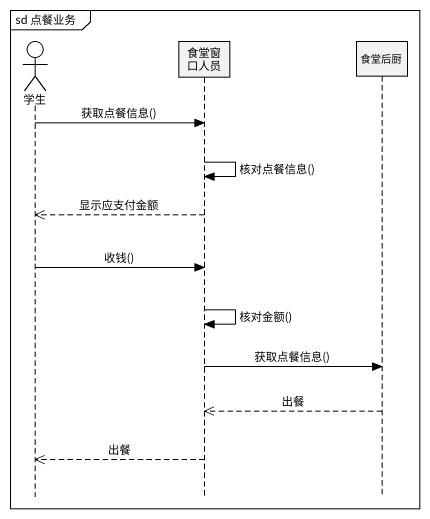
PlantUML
@startuml
mainframe sd 点餐业务
hide footbox
actor 学生
participant 食堂窗口人员
participant 食堂后厨

学生 -> 食堂窗口人员 : 获取点餐信息()
食堂窗口人员 -> 食堂窗口人员 : 核对点餐信息()
食堂窗口人员 -->> 学生 : 显示应支付金额
学生 -> 食堂窗口人员 : 收钱()
食堂窗口人员 -> 食堂窗口人员 : 核对金额()
食堂窗口人员 -> 食堂后厨 : 获取点餐信息()
食堂后厨 -->> 食堂窗口人员 : 出餐
食堂窗口人员 -->> 学生 : 出餐
@enduml
